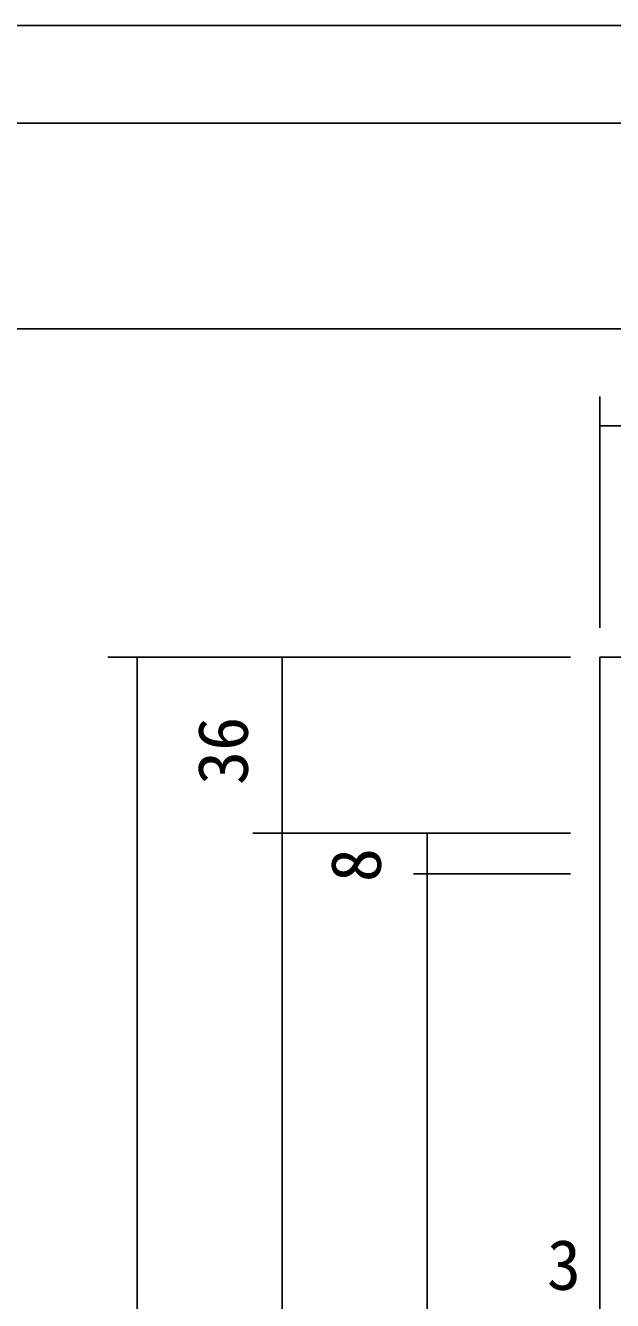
# Model space of a CAD drawing. Units: millimetres, scale not verified. Extents: x -800 to 800, y -554 to 554.
# Drawn here: x -597.1 to -477, y 293.3 to 554 of the extents above; entities that cross this region are included whole.
import ezdxf
from ezdxf.enums import TextEntityAlignment as Align

# ---------------------------------------------------------------- set-up
doc = ezdxf.new("R2010")
doc.units = ezdxf.units.MM
doc.header["$LTSCALE"] = 4
for name, color, linetype, lineweight in [('1-0', 7, 'Continuous', 25), ('1-4_0', 7, 'Continuous', 25), ('2-0', 7, 'Continuous', 25)]:
    doc.layers.add(name, color=color, linetype=linetype, lineweight=lineweight)
doc.styles.add('ＭＳ ゴシック', font='')
doc.styles.get('ＭＳ ゴシック').set_extended_font_data('MS Gothic')

msp = doc.modelspace()

# ---------------------------------------------------------------- linework, layer by layer
at = {"layer": '1-0'}
for p, q in [((-780, 534), (152, 534)), ((-780, 492), (152, 492))]:
    msp.add_line(p, q, dxfattribs=at)
at = {"layer": '1-4_0'}
for p, q in [((-780, 534), (152, 534)), ((-780, 534), (152, 534)), ((-780, 492), (152, 492)), ((-780, 492), (152, 492))]:
    msp.add_line(p, q, dxfattribs=at)
msp.add_lwpolyline([(-800, -554), (800, -554), (800, 554), (-800, 554)], close=True, dxfattribs=at)
at = {"layer": '2-0'}
for p, q in [((-479.624, 478.153), (-479.624, 430.852)), ((-479.624, 472.153), (-307.626, 472.153)), ((-479.585, 472.158), (-479.585, 472.153)), ((-580.225, 424.853), (-485.624, 424.853)), ((-574.225, 424.853), (-574.225, 166.551)), ((-574.186, 424.857), (-574.185, 424.853)), ((-544.574, 424.853), (-544.574, 166.551)), ((-544.535, 424.857), (-544.535, 424.853)), ((-479.624, 166.551), (-479.624, 424.853)), ((-479.624, 424.853), (-402.941, 424.853)), ((-550.574, 388.853), (-485.623, 388.853)), ((-544.535, 388.857), (-544.535, 388.853)), ((-514.925, 388.853), (-514.925, 166.55)), ((-514.885, 388.857), (-514.885, 388.853)), ((-517.757, 380.553), (-485.612, 380.553)), ((-514.885, 380.557), (-514.885, 380.553))]:
    msp.add_line(p, q, dxfattribs=at)
for centre, radius, start, end in [((-479.622, 472.153), 0.0411, 171.33667, 177.15361), ((-479.62, 472.153), 0.0429, 177.1296, 182.8704), ((-479.622, 472.153), 0.0411, 182.84639, 188.66333), ((-479.623, 472.154), 0.0394, 165.45655, 171.32949), ((-479.623, 472.153), 0.0394, 188.67051, 194.54345), ((-479.624, 472.154), 0.0384, 159.57249, 165.44976), ((-479.624, 472.153), 0.0384, 194.55024, 200.42751), ((-479.625, 472.154), 0.0378, 153.72929, 159.56663), ((-479.625, 472.153), 0.0378, 200.43337, 206.27071), ((-479.625, 472.154), 0.0377, 147.96087, 153.72471), ((-479.625, 472.152), 0.0377, 206.27529, 212.03913), ((-479.625, 472.154), 0.0379, 142.28851, 147.95772), ((-479.625, 472.153), 0.0379, 212.04228, 217.71149), ((-479.625, 472.154), 0.0382, 136.72069, 142.28677), ((-479.625, 472.153), 0.0382, 217.71323, 223.27931), ((-479.624, 472.154), 0.0387, 131.25425, 136.7202), ((-479.624, 472.153), 0.0387, 223.2798, 228.74575), ((-479.624, 472.153), 0.0392, 125.87629, 131.25478), ((-479.624, 472.153), 0.0392, 228.74522, 234.12371), ((-479.624, 472.153), 0.0396, 120.56646, 125.87757), ((-479.624, 472.154), 0.0396, 234.12243, 239.43354), ((-479.624, 472.153), 0.0399, 115.29929, 120.56822), ((-479.624, 472.154), 0.0399, 239.43178, 244.70071), ((-479.624, 472.153), 0.04, 110.04645, 115.30126), ((-479.624, 472.154), 0.04, 244.69874, 249.95355), ((-479.624, 472.153), 0.0399, 104.77888, 110.04839), ((-479.624, 472.154), 0.0399, 249.95161, 255.22112), ((-479.624, 472.153), 0.0397, 99.4689, 104.78053), ((-479.624, 472.154), 0.0397, 255.21947, 260.5311), ((-479.624, 472.153), 0.0393, 94.09232, 99.47001), ((-479.624, 472.154), 0.0393, 260.52999, 265.90768), ((-479.624, 472.151), 0.042, 88.67468, 93.9454), ((-479.624, 472.156), 0.042, 266.0546, 271.32532), ((-479.624, 472.143), 0.0494, 83.971, 88.85308), ((-479.624, 472.164), 0.0494, 271.14692, 276.029), ((-479.623, 472.147), 0.0454, 78.84934, 83.96988), ((-479.623, 472.16), 0.0454, 276.03012, 281.15066), ((-479.623, 472.15), 0.042, 73.49773, 78.84711), ((-479.623, 472.156), 0.042, 281.15289, 286.50227), ((-479.622, 472.153), 0.0392, 67.93411, 73.49422), ((-479.622, 472.154), 0.0392, 286.50578, 292.06589), ((-479.621, 472.155), 0.0371, 62.18597, 67.92926), ((-479.621, 472.152), 0.0371, 292.07074, 297.81403), ((-479.62, 472.156), 0.0355, 56.29047, 62.17984), ((-479.62, 472.15), 0.0355, 297.82016, 303.70953), ((-479.62, 472.157), 0.0345, 50.29349, 56.28328), ((-479.62, 472.149), 0.0345, 303.71672, 309.70651), ((-479.619, 472.158), 0.034, 44.2475, 50.28563), ((-479.619, 472.149), 0.034, 309.71437, 315.7525), ((-479.619, 472.158), 0.034, 38.20827, 44.23944), ((-479.619, 472.149), 0.034, 315.76056, 321.79173), ((-479.62, 472.157), 0.0347, 32.23117, 38.20053), ((-479.62, 472.149), 0.0347, 321.79947, 327.76883), ((-479.621, 472.157), 0.0358, 26.36739, 32.22422), ((-479.621, 472.15), 0.0358, 327.77578, 333.63261), ((-479.622, 472.156), 0.0376, 20.66096, 26.36157), ((-479.625, 472.155), 0.0399, 15.14681, 20.65644), ((-479.625, 472.152), 0.0399, 339.34356, 344.85319), ((-479.622, 472.151), 0.0376, 333.63843, 339.33904), ((-479.627, 472.154), 0.0428, 9.85012, 15.14363), ((-479.627, 472.152), 0.0428, 344.85637, 350.14988), ((-479.631, 472.154), 0.0463, 4.78666, 9.84818), ((-479.635, 472.153), 0.0505, 355.21421, 0.03605), ((-479.631, 472.153), 0.0463, 350.15182, 355.21334), ((-574.227, 424.853), 0.0368, 177.10123, 182.89877), ((-574.223, 424.852), 0.0407, 166.1828, 171.50282), ((-574.225, 424.853), 0.0385, 171.49835, 177.07402), ((-574.225, 424.853), 0.0385, 182.92598, 188.50165), ((-574.223, 424.853), 0.0407, 188.49718, 193.8172), ((-574.22, 424.852), 0.0441, 156.09253, 161.07371), ((-574.221, 424.852), 0.0426, 161.0679, 166.18818), ((-574.221, 424.854), 0.0426, 193.81182, 198.9321), ((-574.22, 424.854), 0.0441, 198.92629, 203.90747), ((-574.219, 424.851), 0.045, 151.19408, 156.09847), ((-574.219, 424.855), 0.045, 203.90153, 208.80592), ((-574.219, 424.851), 0.0453, 146.31019, 151.19994), ((-574.219, 424.855), 0.0453, 208.80006, 213.68981), ((-574.219, 424.851), 0.045, 141.37993, 146.31582), ((-574.219, 424.855), 0.045, 213.68418, 218.62007), ((-574.22, 424.852), 0.0441, 136.34499, 141.38515), ((-574.22, 424.854), 0.0441, 218.61485, 223.65501), ((-574.221, 424.853), 0.0427, 131.15122, 136.34953), ((-574.221, 424.853), 0.0427, 223.65047, 228.84878), ((-574.222, 424.854), 0.041, 125.75116, 131.1547), ((-574.222, 424.852), 0.041, 228.8453, 234.24884), ((-574.223, 424.855), 0.0393, 120.10772, 125.75306), ((-574.223, 424.85), 0.0393, 234.24694, 239.89228), ((-574.224, 424.857), 0.0376, 114.19912, 120.10739), ((-574.224, 424.849), 0.0376, 239.89261, 245.80088), ((-574.224, 424.858), 0.0362, 108.02468, 114.1959), ((-574.224, 424.848), 0.0362, 245.8041, 251.97532), ((-574.225, 424.859), 0.0352, 101.61032, 108.01809), ((-574.225, 424.847), 0.0352, 251.98191, 258.38968), ((-574.225, 424.859), 0.0348, 95.01168, 101.60031), ((-574.225, 424.846), 0.0348, 258.39969, 264.98832), ((-574.225, 424.858), 0.0359, 88.33678, 94.94584), ((-574.225, 424.847), 0.0359, 265.05416, 271.66322), ((-574.225, 424.857), 0.0376, 81.99203, 88.42359), ((-574.225, 424.849), 0.0376, 271.57641, 278.00797), ((-574.224, 424.858), 0.0365, 75.55762, 81.98003), ((-574.224, 424.848), 0.0365, 278.01997, 284.44238), ((-574.224, 424.858), 0.0362, 69.21934, 75.54709), ((-574.224, 424.848), 0.0362, 284.45291, 290.78066), ((-574.224, 424.858), 0.0365, 63.04517, 69.21121), ((-574.224, 424.848), 0.0365, 290.78879, 296.95483), ((-574.225, 424.857), 0.0374, 57.07912, 63.03986), ((-574.225, 424.849), 0.0374, 296.96014, 302.92088), ((-574.226, 424.856), 0.0386, 51.34053, 57.07658), ((-574.226, 424.85), 0.0386, 302.92342, 308.65947), ((-574.226, 424.855), 0.04, 45.82664, 51.34037), ((-574.226, 424.851), 0.04, 308.65963, 314.17336), ((-574.227, 424.854), 0.0415, 40.51689, 45.82835), ((-574.227, 424.852), 0.0415, 314.17165, 319.48311), ((-574.228, 424.853), 0.0428, 35.37752, 40.51997), ((-574.228, 424.853), 0.0428, 319.48003, 324.62248), ((-574.229, 424.852), 0.0438, 30.3655, 35.38155), ((-574.229, 424.853), 0.0438, 324.61845, 329.6345), ((-574.23, 424.852), 0.0444, 25.43164, 30.37015), ((-574.23, 424.854), 0.0444, 329.62985, 334.56836), ((-574.23, 424.852), 0.0445, 20.52279, 25.43668), ((-574.23, 424.854), 0.0445, 334.56332, 339.47721), ((-574.229, 424.852), 0.0441, 15.58344, 20.52802), ((-574.229, 424.854), 0.0441, 339.47198, 344.41656), ((-574.228, 424.852), 0.0431, 10.55703, 15.58867), ((-574.227, 424.853), 0.0416, 5.38753, 10.56203), ((-574.227, 424.853), 0.0416, 349.43797, 354.61247), ((-574.228, 424.853), 0.0431, 344.41133, 349.44297), ((-574.225, 424.853), 0.0398, 354.60804, 359.97844), ((-544.577, 424.853), 0.0368, 177.10123, 182.89877), ((-544.573, 424.852), 0.0407, 166.1828, 171.50282), ((-544.575, 424.853), 0.0385, 171.49835, 177.07402), ((-544.575, 424.853), 0.0385, 182.92598, 188.50165), ((-544.573, 424.853), 0.0407, 188.49718, 193.8172), ((-544.57, 424.852), 0.0441, 156.09253, 161.07371), ((-544.571, 424.852), 0.0426, 161.0679, 166.18818), ((-544.571, 424.854), 0.0426, 193.81182, 198.9321), ((-544.57, 424.854), 0.0441, 198.92629, 203.90747), ((-544.569, 424.851), 0.045, 151.19408, 156.09847), ((-544.569, 424.855), 0.045, 203.90153, 208.80592), ((-544.568, 424.851), 0.0453, 146.31019, 151.19994), ((-544.568, 424.855), 0.0453, 208.80006, 213.68981), ((-544.569, 424.851), 0.045, 141.37993, 146.31582), ((-544.569, 424.855), 0.045, 213.68418, 218.62007), ((-544.569, 424.852), 0.0441, 136.34499, 141.38515), ((-544.569, 424.854), 0.0441, 218.61485, 223.65501), ((-544.57, 424.853), 0.0427, 131.15122, 136.34953), ((-544.57, 424.853), 0.0427, 223.65047, 228.84878), ((-544.571, 424.854), 0.041, 125.75116, 131.1547), ((-544.571, 424.852), 0.041, 228.8453, 234.24884), ((-544.572, 424.855), 0.0393, 120.10772, 125.75306), ((-544.572, 424.85), 0.0393, 234.24694, 239.89228), ((-544.573, 424.857), 0.0376, 114.19912, 120.10739), ((-544.573, 424.849), 0.0376, 239.89261, 245.80088), ((-544.574, 424.858), 0.0362, 108.02468, 114.1959), ((-544.574, 424.848), 0.0362, 245.8041, 251.97532), ((-544.574, 424.859), 0.0352, 101.61032, 108.01809), ((-544.574, 424.847), 0.0352, 251.98191, 258.38968), ((-544.574, 424.859), 0.0348, 95.01168, 101.60031), ((-544.574, 424.846), 0.0348, 258.39969, 264.98832), ((-544.574, 424.858), 0.0359, 88.33678, 94.94584), ((-544.574, 424.847), 0.0359, 265.05416, 271.66322), ((-544.574, 424.857), 0.0376, 81.99203, 88.42359), ((-544.574, 424.849), 0.0376, 271.57641, 278.00797), ((-544.574, 424.858), 0.0365, 75.55762, 81.98003), ((-544.574, 424.848), 0.0365, 278.01997, 284.44238), ((-544.574, 424.858), 0.0362, 69.21934, 75.54709), ((-544.574, 424.848), 0.0362, 284.45291, 290.78066), ((-544.574, 424.858), 0.0365, 63.04517, 69.21121), ((-544.574, 424.848), 0.0365, 290.78879, 296.95483), ((-544.575, 424.857), 0.0374, 57.07912, 63.03986), ((-544.575, 424.849), 0.0374, 296.96014, 302.92088), ((-544.575, 424.856), 0.0386, 51.34053, 57.07658), ((-544.575, 424.85), 0.0386, 302.92342, 308.65947), ((-544.576, 424.855), 0.04, 45.82664, 51.34037), ((-544.576, 424.851), 0.04, 308.65963, 314.17336), ((-544.577, 424.854), 0.0415, 40.51689, 45.82835), ((-544.577, 424.852), 0.0415, 314.17165, 319.48311), ((-544.578, 424.853), 0.0428, 35.37752, 40.51997), ((-544.578, 424.853), 0.0428, 319.48003, 324.62248), ((-544.579, 424.852), 0.0438, 30.3655, 35.38155), ((-544.579, 424.853), 0.0438, 324.61845, 329.6345), ((-544.579, 424.852), 0.0444, 25.43164, 30.37015), ((-544.579, 424.854), 0.0444, 329.62985, 334.56836), ((-544.58, 424.852), 0.0445, 20.52279, 25.43668), ((-544.58, 424.854), 0.0445, 334.56332, 339.47721), ((-544.579, 424.852), 0.0441, 15.58344, 20.52802), ((-544.579, 424.854), 0.0441, 339.47198, 344.41656), ((-544.578, 424.852), 0.0431, 10.55703, 15.58867), ((-544.577, 424.853), 0.0416, 5.38753, 10.56203), ((-544.577, 424.853), 0.0416, 349.43797, 354.61247), ((-544.578, 424.853), 0.0431, 344.41133, 349.44297), ((-544.575, 424.853), 0.0398, 354.60804, 359.97844), ((-544.575, 388.853), 0.039, 160.37208, 165.79686), ((-544.575, 388.853), 0.038, 165.79556, 171.35566), ((-544.576, 388.853), 0.0371, 171.35565, 177.07031), ((-544.573, 388.853), 0.0403, 177.2202, 182.7798), ((-544.569, 388.853), 0.0442, 182.63672, 187.90154), ((-544.57, 388.853), 0.0438, 187.90225, 193.14359), ((-544.57, 388.853), 0.0433, 193.14359, 198.3686), ((-544.571, 388.853), 0.0429, 198.36802, 203.5897), ((-544.574, 388.853), 0.0398, 155.0566, 160.3743), ((-544.573, 388.852), 0.0404, 149.81459, 155.05938), ((-544.571, 388.853), 0.0424, 203.58871, 208.82467), ((-544.572, 388.853), 0.0418, 208.82347, 214.09436), ((-544.573, 388.852), 0.0408, 144.60837, 149.81763), ((-544.573, 388.852), 0.0408, 139.39943, 144.6114), ((-544.572, 388.852), 0.0411, 214.09315, 219.42094), ((-544.573, 388.852), 0.0406, 134.15054, 139.40218), ((-544.573, 388.852), 0.0403, 219.41997, 224.82601), ((-544.573, 388.853), 0.0402, 128.82792, 134.15275), ((-544.573, 388.851), 0.0395, 224.82555, 230.32838), ((-544.574, 388.853), 0.0396, 123.40354, 128.82929), ((-544.574, 388.85), 0.0387, 230.32872, 235.94174), ((-544.574, 388.854), 0.039, 117.85761, 123.40378), ((-544.574, 388.85), 0.038, 235.94315, 241.6721), ((-544.574, 388.854), 0.0384, 112.18123, 117.85641), ((-544.574, 388.849), 0.0375, 241.67482, 247.51548), ((-544.575, 388.849), 0.0372, 247.51964, 253.45598), ((-544.574, 388.854), 0.0381, 106.37884, 112.17837), ((-544.574, 388.855), 0.038, 100.47, 106.37422), ((-544.574, 388.849), 0.0374, 253.46155, 259.46495), ((-544.574, 388.854), 0.0383, 94.48976, 100.46374), ((-544.574, 388.85), 0.038, 259.47169, 265.50155), ((-544.574, 388.853), 0.04, 88.50703, 94.43576), ((-544.574, 388.852), 0.0399, 265.55444, 271.4969), ((-544.574, 388.851), 0.0417, 82.80007, 88.59449), ((-544.574, 388.853), 0.0414, 271.40309, 277.22977), ((-544.574, 388.853), 0.0398, 76.9289, 82.79287), ((-544.574, 388.851), 0.0393, 277.23702, 283.1775), ((-544.574, 388.854), 0.0386, 71.04126, 76.92195), ((-544.574, 388.85), 0.0379, 283.18506, 289.18413), ((-544.574, 388.855), 0.0379, 65.1842, 71.03512), ((-544.573, 388.849), 0.037, 289.1914, 295.19569), ((-544.573, 388.855), 0.0377, 59.39458, 65.17927), ((-544.573, 388.849), 0.0367, 295.20217, 301.16449), ((-544.573, 388.855), 0.0378, 53.69692, 59.39107), ((-544.573, 388.849), 0.0369, 301.1698, 307.0524), ((-544.574, 388.854), 0.0381, 48.10283, 53.69484), ((-544.574, 388.849), 0.0374, 307.05638, 312.83266), ((-544.574, 388.854), 0.0386, 42.61192, 48.10205), ((-544.574, 388.85), 0.0381, 312.83533, 318.49009), ((-544.575, 388.851), 0.0391, 318.49159, 324.01995), ((-544.574, 388.854), 0.0391, 37.21349, 42.61221), ((-544.575, 388.853), 0.0395, 31.88886, 37.21461), ((-544.576, 388.851), 0.0402, 324.02052, 329.42611), ((-544.575, 388.853), 0.0398, 26.61361, 31.89052), ((-544.577, 388.852), 0.0414, 329.426, 334.71875), ((-544.575, 388.853), 0.04, 21.35991, 26.61555), ((-544.578, 388.852), 0.0426, 334.71822, 339.91209), ((-544.575, 388.853), 0.04, 16.09871, 21.36188), ((-544.579, 388.853), 0.0439, 339.91137, 345.02235), ((-544.575, 388.853), 0.0398, 10.80178, 16.10046), ((-544.58, 388.853), 0.045, 345.02163, 350.06586), ((-544.575, 388.853), 0.0394, 5.44384, 10.80304), ((-544.582, 388.853), 0.0474, 355.05737, 0.01013), ((-544.581, 388.853), 0.0462, 350.0653, 355.05764), ((-514.919, 388.853), 0.0446, 182.63496, 187.85567), ((-514.926, 388.853), 0.0374, 171.40575, 177.07246), ((-514.923, 388.853), 0.0404, 177.22595, 182.77405), ((-514.919, 388.853), 0.0445, 187.85614, 193.00978), ((-514.923, 388.853), 0.0399, 160.65029, 165.94161), ((-514.924, 388.853), 0.0387, 165.93951, 171.40627), ((-514.919, 388.853), 0.0444, 193.00922, 198.10596), ((-514.922, 388.853), 0.041, 155.50213, 160.65352), ((-514.919, 388.853), 0.0442, 198.10453, 203.16291), ((-514.922, 388.852), 0.0417, 150.45156, 155.50612), ((-514.919, 388.853), 0.0438, 203.16077, 208.20632), ((-514.921, 388.852), 0.0421, 145.45035, 150.45601), ((-514.92, 388.853), 0.0432, 208.20366, 213.26741), ((-514.921, 388.852), 0.042, 140.44757, 145.45502), ((-514.921, 388.852), 0.0423, 213.26441, 218.38138), ((-514.922, 388.852), 0.0414, 135.39125, 140.45224), ((-514.922, 388.852), 0.0411, 218.37828, 223.58582), ((-514.923, 388.853), 0.0404, 130.23013, 135.3957), ((-514.923, 388.851), 0.0397, 223.58288, 228.91868), ((-514.924, 388.85), 0.0382, 228.91626, 234.41591), ((-514.923, 388.854), 0.0391, 124.91564, 130.23404), ((-514.924, 388.855), 0.0376, 119.40471, 124.91861), ((-514.924, 388.848), 0.0366, 234.41443, 240.10821), ((-514.925, 388.857), 0.036, 113.66362, 119.40621), ((-514.925, 388.847), 0.0351, 240.10819, 246.01707), ((-514.926, 388.858), 0.0345, 107.67284, 113.66303), ((-514.926, 388.846), 0.0337, 246.01908, 252.15012), ((-514.926, 388.859), 0.0332, 101.43262, 107.66953), ((-514.926, 388.845), 0.0327, 252.15464, 258.49629), ((-514.926, 388.86), 0.0323, 94.96813, 101.42613), ((-514.926, 388.844), 0.0321, 258.50357, 265.02204), ((-514.926, 388.858), 0.0345, 88.39149, 94.77628), ((-514.926, 388.846), 0.0345, 265.21307, 271.61285), ((-514.926, 388.85), 0.0427, 82.88488, 88.58275), ((-514.926, 388.855), 0.0425, 271.41494, 277.14461), ((-514.926, 388.85), 0.0421, 77.22644, 82.87995), ((-514.926, 388.854), 0.0415, 277.14969, 282.87773), ((-514.926, 388.851), 0.0418, 71.6405, 77.2228), ((-514.926, 388.853), 0.041, 282.88194, 288.57878), ((-514.926, 388.851), 0.0418, 66.1416, 71.63828), ((-514.926, 388.853), 0.0408, 288.58196, 294.22721), ((-514.926, 388.851), 0.0419, 60.73169, 66.14074), ((-514.926, 388.853), 0.0408, 294.22931, 299.81231), ((-514.926, 388.853), 0.0409, 299.81342, 305.33275), ((-514.926, 388.85), 0.0421, 55.40122, 60.73205), ((-514.926, 388.85), 0.0422, 50.13089, 55.4026), ((-514.926, 388.853), 0.0411, 305.33301, 310.79525), ((-514.926, 388.851), 0.0421, 44.89356, 50.13305), ((-514.926, 388.853), 0.0413, 310.7949, 316.21291), ((-514.926, 388.851), 0.0417, 39.65626, 44.89626), ((-514.926, 388.853), 0.0415, 316.21217, 321.60318), ((-514.925, 388.851), 0.0411, 34.3822, 39.65925), ((-514.926, 388.853), 0.0416, 321.60228, 326.98579), ((-514.925, 388.852), 0.0403, 29.03282, 34.38523), ((-514.926, 388.853), 0.0416, 326.98498, 332.38073), ((-514.924, 388.852), 0.0392, 23.5701, 29.03557), ((-514.926, 388.853), 0.0415, 332.38024, 337.80616), ((-514.923, 388.853), 0.0379, 17.95925, 23.5722), ((-514.926, 388.853), 0.0414, 337.80622, 343.27642), ((-514.921, 388.853), 0.0367, 12.1721, 17.96027), ((-514.927, 388.853), 0.0417, 354.38136, 0.00443), ((-514.926, 388.853), 0.0414, 343.27723, 348.80016), ((-514.92, 388.853), 0.0354, 6.19108, 12.17154), ((-514.926, 388.853), 0.0415, 348.80188, 354.37864), ((-514.919, 380.553), 0.0446, 172.14433, 177.36504), ((-514.917, 380.553), 0.0465, 177.41257, 182.58743), ((-514.919, 380.553), 0.0445, 166.99022, 172.14386), ((-514.917, 380.553), 0.046, 182.51055, 187.70176), ((-514.92, 380.553), 0.0433, 187.70499, 193.02928), ((-514.919, 380.553), 0.0444, 161.89404, 166.99078), ((-514.922, 380.552), 0.0411, 193.0328, 198.4667), ((-514.919, 380.553), 0.0442, 156.83709, 161.89547), ((-514.924, 380.552), 0.0394, 198.47034, 203.99019), ((-514.925, 380.551), 0.0381, 203.99379, 209.57703), ((-514.919, 380.553), 0.0438, 151.79368, 156.83923), ((-514.92, 380.554), 0.0432, 146.73259, 151.79634), ((-514.926, 380.55), 0.0371, 209.58045, 215.20681), ((-514.921, 380.554), 0.0423, 141.61862, 146.73559), ((-514.926, 380.55), 0.0363, 215.20995, 220.86219), ((-514.922, 380.555), 0.0411, 136.41418, 141.62172), ((-514.927, 380.55), 0.0359, 220.86502, 226.52931), ((-514.923, 380.556), 0.0397, 131.08132, 136.41712), ((-514.927, 380.55), 0.0356, 226.53182, 232.19762), ((-514.924, 380.557), 0.0382, 125.58409, 131.08374), ((-514.927, 380.55), 0.0355, 232.19988, 237.85943), ((-514.927, 380.55), 0.0356, 237.86153, 243.50904), ((-514.924, 380.558), 0.0366, 119.89179, 125.58557), ((-514.927, 380.55), 0.0358, 243.51108, 249.1417), ((-514.925, 380.56), 0.0351, 113.98293, 119.89181), ((-514.926, 380.561), 0.0337, 107.84988, 113.98092), ((-514.927, 380.55), 0.0362, 249.14378, 254.75251), ((-514.926, 380.562), 0.0327, 101.50371, 107.84536), ((-514.926, 380.551), 0.0368, 254.75471, 260.33541), ((-514.926, 380.562), 0.0321, 94.97796, 101.49643), ((-514.926, 380.551), 0.0376, 260.33781, 265.88236), ((-514.926, 380.56), 0.0345, 88.38715, 94.78693), ((-514.926, 380.555), 0.0415, 266.03187, 271.33968), ((-514.926, 380.552), 0.0425, 82.85539, 88.58506), ((-514.926, 380.565), 0.0507, 271.15709, 275.95782), ((-514.926, 380.553), 0.0415, 77.12227, 82.85031), ((-514.926, 380.562), 0.048, 275.95803, 280.895), ((-514.926, 380.553), 0.041, 71.42122, 77.11806), ((-514.925, 380.559), 0.0455, 280.89541, 285.97262), ((-514.926, 380.554), 0.0408, 65.77279, 71.41804), ((-514.925, 380.557), 0.0433, 285.97335, 291.19368), ((-514.926, 380.554), 0.0408, 60.18769, 65.77069), ((-514.924, 380.556), 0.0414, 291.19487, 296.55898), ((-514.926, 380.554), 0.0409, 54.66725, 60.18658), ((-514.923, 380.554), 0.0397, 296.56078, 302.06585), ((-514.923, 380.553), 0.0383, 302.06842, 307.70675), ((-514.926, 380.553), 0.0411, 49.20475, 54.66699), ((-514.926, 380.553), 0.0413, 43.78709, 49.2051), ((-514.922, 380.552), 0.0372, 307.71021, 313.46791), ((-514.926, 380.553), 0.0415, 38.39682, 43.78783), ((-514.921, 380.551), 0.0364, 313.47233, 319.32833), ((-514.921, 380.551), 0.0361, 319.33367, 325.25931), ((-514.926, 380.553), 0.0416, 33.01421, 38.39772), ((-514.926, 380.553), 0.0416, 27.61927, 33.01502), ((-514.921, 380.551), 0.0361, 325.26541, 331.22479), ((-514.922, 380.551), 0.0366, 331.23139, 337.1828), ((-514.926, 380.553), 0.0415, 22.19384, 27.61976), ((-514.926, 380.553), 0.0414, 16.72358, 22.19378), ((-514.923, 380.552), 0.0377, 337.18952, 343.08766), ((-514.926, 380.553), 0.0414, 11.19984, 16.72277), ((-514.924, 380.552), 0.0393, 343.09409, 348.89299), ((-514.926, 380.553), 0.0415, 5.62136, 11.19812), ((-514.929, 380.553), 0.0445, 354.55955, 0.03418), ((-514.926, 380.553), 0.0416, 348.89875, 354.55478)]:
    msp.add_arc(centre, radius, start, end, dxfattribs=at)

# ---------------------------------------------------------------- texts
at = {"layer": '2-0', "style": 'ＭＳ ゴシック'}
for s, p in [('36', (-548.53, 398.711)), ('8', (-521.326, 378.835))]:
    msp.add_text(s, height=10.26, rotation=90, dxfattribs=at).set_placement(p, align=Align.BOTTOM_LEFT)
msp.add_text('3', height=10.26, dxfattribs=at).set_placement((-490.458, 292.396), align=Align.BOTTOM_LEFT)

doc.saveas('drawing.dxf')
